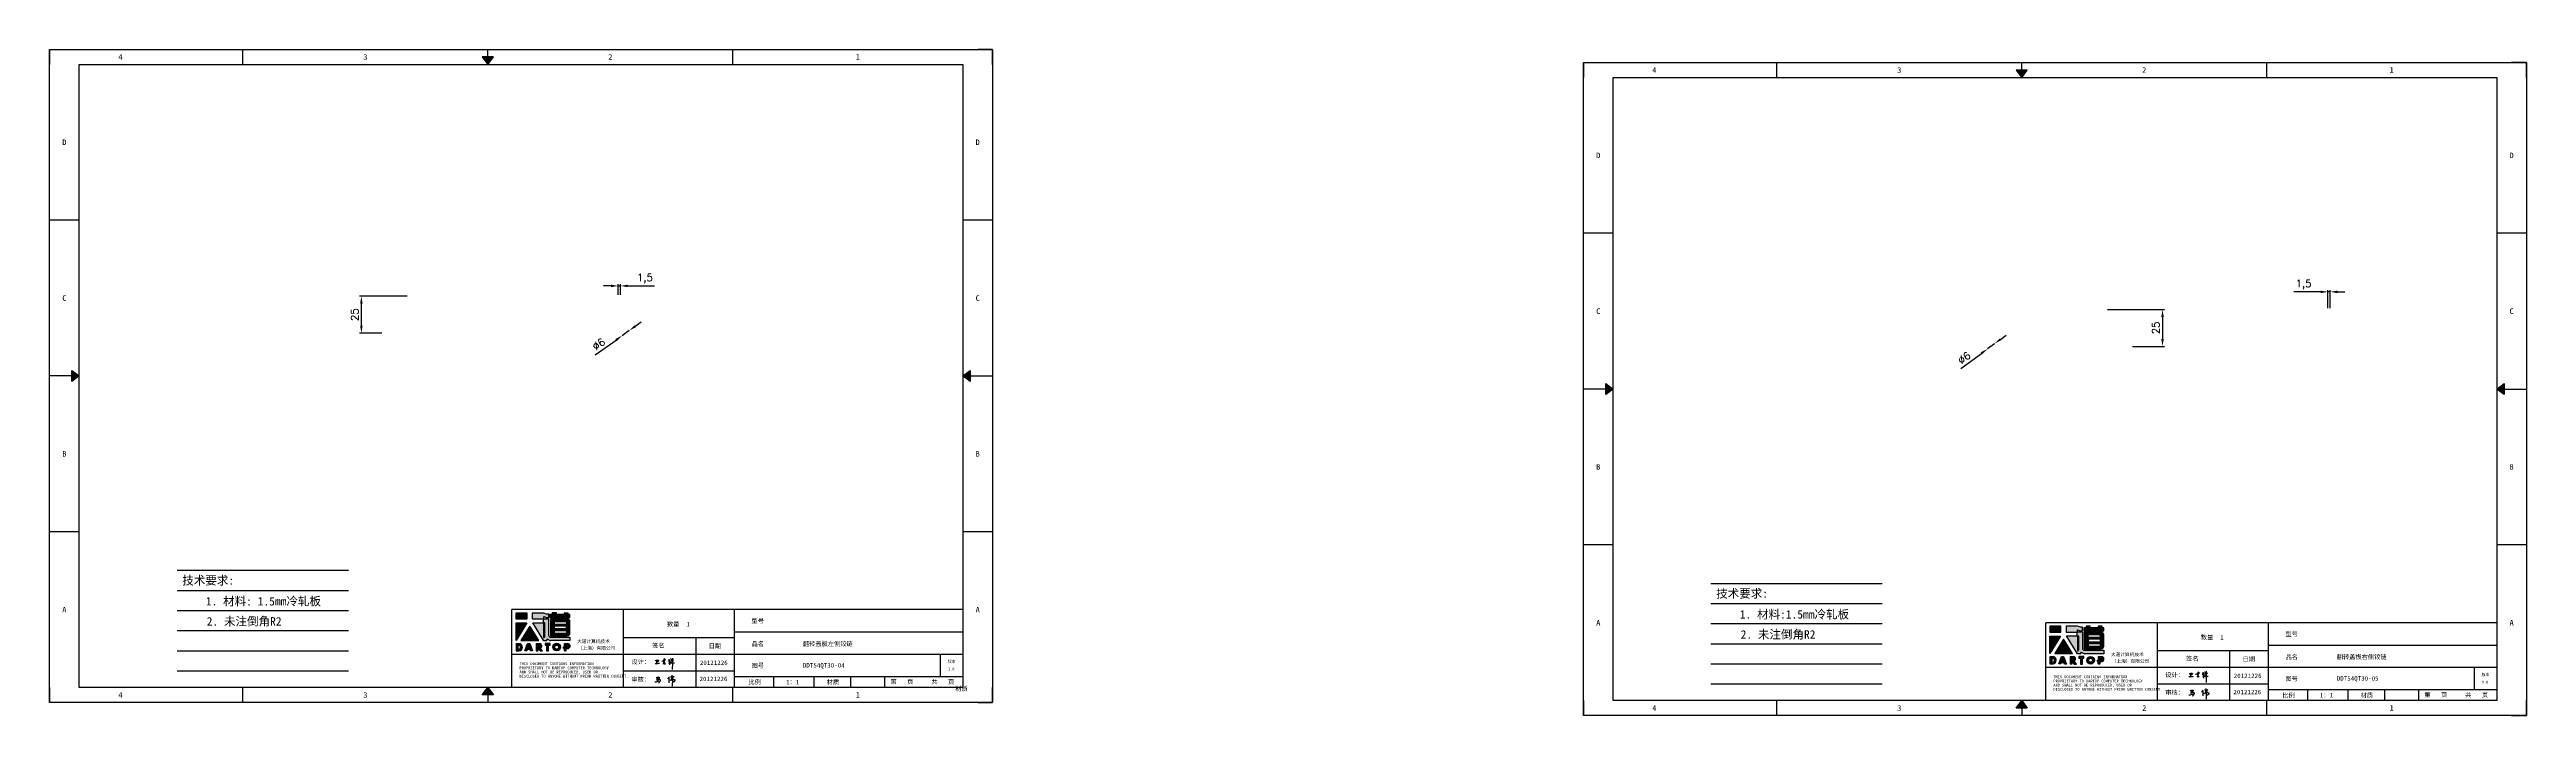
# Model space of a CAD drawing. Header units: millimetres. Extents: x 120943 to 145233, y 4425 to 40233.
# Drawn here: x 131058 to 132738, y 19337 to 19789 of the extents above; entities that cross this region are included whole.
import ezdxf
from ezdxf.enums import TextEntityAlignment as Align

# ---------------------------------------------------------------- set-up
doc = ezdxf.new("R2010")
doc.units = ezdxf.units.MM
doc.linetypes.add('DOT', pattern=[0.25, 0, -0.25])
doc.layers.add('4', color=7, linetype='Continuous')
doc.layers.add('print', color=30, linetype='Continuous')
doc.layers.add('dim', color=2, linetype='Continuous', lineweight=9)
doc.styles.add('Dartop', font='SIMFANG.TTF')
doc.styles.add('HZ', font='SimSun.ttf')
doc.styles.add('hzHT', font='SIMHEI.TTF')
doc.styles.get("Standard").update_dxf_attribs({"font": 'txt', "bigfont": 'gbcbig.shx'})
doc.dimstyles.new('small', dxfattribs={"dimtxt": 5, "dimasz": 5, "dimexe": 1.25, "dimexo": 1, "dimgap": 2, "dimtad": 1, "dimtxsty": 'Standard', "dimcen": 2.5, "dimadec": 0, "dimazin": 0, "dimtfac": 1, "dimtmove": 0, "dimatfit": 3, "dimfxl": 1, "dimarcsym": 0})

# ---------------------------------------------------------------- blocks, each defined once
blk = doc.blocks.new('*D1659')
at = {"layer": 'Defpoints', "color": 0}
for p in [(131451.1, 19598, 331.7), (131446.3, 19594.5, 331.7)]:
    blk.add_point(p, dxfattribs=at)
at = {"layer": 'dim', "color": 0, "lineweight": -2}
for p, q in [((131451.1, 19598), (131446.3, 19594.5)), ((131455.2, 19600.9), (131459.3, 19603.9)), ((131428.1, 19581.5), (131442.2, 19591.6))]:
    blk.add_line(p, q, dxfattribs=at)
at = {"layer": 'dim', "color": 0}
for points in [[(131454.7, 19601.6), (131455.7, 19600.3), (131451.1, 19598)], [(131441.7, 19592.3), (131442.7, 19590.9), (131446.3, 19594.5)]]:
    blk.add_solid(points, dxfattribs=at)
at = {"layer": 'dim', "color": 0, "insert": (131430.5, 19588.8), "char_height": 5, "attachment_point": 5, "rotation": 35.623}
blk.add_mtext('∅6', dxfattribs=at)
blk = doc.blocks.new('*D1660')
at = {"layer": 'Defpoints', "color": 0}
for p in [(131269.4, 19621.3), (131301.4, 19621.3, -10.8), (131284.4, 19596.3, -7.3)]:
    blk.add_point(p, dxfattribs=at)
at = {"layer": 'dim', "color": 0, "lineweight": -2}
for p, q in [((131300.4, 19621.3), (131268.2, 19621.3)), ((131269.4, 19601.3), (131269.4, 19616.3)), ((131283.4, 19596.3), (131268.2, 19596.3))]:
    blk.add_line(p, q, dxfattribs=at)
at = {"layer": 'dim', "color": 0}
for points in [[(131268.6, 19616.3), (131270.3, 19616.3), (131269.4, 19621.3)], [(131268.6, 19601.3), (131270.3, 19601.3), (131269.4, 19596.3)]]:
    blk.add_solid(points, dxfattribs=at)
at = {"layer": 'dim', "color": 0, "insert": (131264.9, 19608.8), "char_height": 5, "attachment_point": 5, "rotation": 90}
blk.add_mtext('25', dxfattribs=at)
blk = doc.blocks.new('*D1661')
at = {"layer": 'Defpoints', "color": 0}
for p in [(131443.7, 19621.3, 248.7), (131445.2, 19628.3), (131445.2, 19621.3, 248.7)]:
    blk.add_point(p, dxfattribs=at)
at = {"layer": 'dim', "color": 0, "lineweight": -2}
for p, q in [((131438.7, 19628.3), (131433.7, 19628.3)), ((131443.7, 19622.3), (131443.7, 19629.6)), ((131443.7, 19628.3), (131445.2, 19628.3)), ((131445.2, 19622.3), (131445.2, 19629.6)), ((131450.2, 19628.3), (131468.4, 19628.3))]:
    blk.add_line(p, q, dxfattribs=at)
at = {"layer": 'dim', "color": 0}
for points in [[(131438.7, 19629.2), (131438.7, 19627.5), (131443.7, 19628.3)], [(131450.2, 19629.2), (131450.2, 19627.5), (131445.2, 19628.3)]]:
    blk.add_solid(points, dxfattribs=at)
at = {"layer": 'dim', "color": 0, "insert": (131461.8, 19633.3), "char_height": 5, "attachment_point": 5}
blk.add_mtext('1,5', dxfattribs=at)
blk = doc.blocks.new('*D1664')
at = {"layer": 'Defpoints', "color": 0}
for p in [(132372.7, 19585.5, 10.7), (132377.5, 19589.1, 10.7)]:
    blk.add_point(p, dxfattribs=at)
at = {"layer": 'dim', "color": 0, "lineweight": -2}
for p, q in [((132354.7, 19572.2), (132368.6, 19582.5)), ((132377.5, 19589.1), (132372.7, 19585.5)), ((132381.5, 19592), (132385.5, 19595))]:
    blk.add_line(p, q, dxfattribs=at)
at = {"layer": 'dim', "color": 0}
for points in [[(132368.1, 19583.2), (132369.1, 19581.9), (132372.7, 19585.5)], [(132381, 19592.7), (132382, 19591.4), (132377.5, 19589.1)]]:
    blk.add_solid(points, dxfattribs=at)
at = {"layer": 'dim', "color": 0, "insert": (132357, 19579.5), "char_height": 5, "attachment_point": 5, "rotation": 36.4524}
blk.add_mtext('∅6', dxfattribs=at)
blk = doc.blocks.new('*D1665')
at = {"layer": 'Defpoints', "color": 0}
for p in [(132453.1, 19612.3, -10.8), (132470.1, 19587.3, -7.3), (132491.5, 19587.3)]:
    blk.add_point(p, dxfattribs=at)
at = {"layer": 'dim', "color": 0, "lineweight": -2}
for p, q in [((132454.1, 19612.3), (132492.8, 19612.3)), ((132491.5, 19607.3), (132491.5, 19592.3)), ((132471.1, 19587.3), (132492.8, 19587.3))]:
    blk.add_line(p, q, dxfattribs=at)
at = {"layer": 'dim', "color": 0}
for points in [[(132490.7, 19607.3), (132492.4, 19607.3), (132491.5, 19612.3)], [(132490.7, 19592.3), (132492.4, 19592.3), (132491.5, 19587.3)]]:
    blk.add_solid(points, dxfattribs=at)
at = {"layer": 'dim', "color": 0, "insert": (132487, 19599.8), "char_height": 5, "attachment_point": 5, "rotation": 90}
blk.add_mtext('25', dxfattribs=at)
blk = doc.blocks.new('*D1666')
at = {"layer": 'Defpoints', "color": 0}
for p in [(132603.8, 19624.3), (132603.8, 19612.3, -674.3), (132605.3, 19612.3, -674.3)]:
    blk.add_point(p, dxfattribs=at)
at = {"layer": 'dim', "color": 0, "lineweight": -2}
for p, q in [((132598.8, 19624.3), (132580.6, 19624.3)), ((132603.8, 19613.3), (132603.8, 19625.5)), ((132605.3, 19624.3), (132603.8, 19624.3)), ((132605.3, 19613.3), (132605.3, 19625.5)), ((132610.3, 19624.3), (132615.3, 19624.3))]:
    blk.add_line(p, q, dxfattribs=at)
at = {"layer": 'dim', "color": 0}
for points in [[(132598.8, 19625.1), (132598.8, 19623.4), (132603.8, 19624.3)], [(132610.3, 19625.1), (132610.3, 19623.4), (132605.3, 19624.3)]]:
    blk.add_solid(points, dxfattribs=at)
at = {"layer": 'dim', "color": 0, "insert": (132587.2, 19629.2), "char_height": 5, "attachment_point": 5}
blk.add_mtext('1,5', dxfattribs=at)
blk = doc.blocks.new('*U439')
at = {"color": 254, "linetype": 'Continuous', "extrusion": (0, 0, -1)}
for points in [[(-17, 0.333), (-16.812, 0.25), (-17, 0.5)], [(-17, 0.333), (-17.188, 0.25), (-16.812, 0.25)], [(-17, 0.333), (-17, 0.5), (-17.188, 0.25)]]:
    blk.add_solid(points, dxfattribs=at)
blk = doc.blocks.new('*U438')
at = {"color": 254, "linetype": 'Continuous', "extrusion": (0, 0, -1)}
for points in [[(-33.167, 11), (-33, 11), (-33.25, 11.188)], [(-33.167, 11), (-33.25, 10.812), (-33, 11)], [(-33.167, 11), (-33.25, 11.188), (-33.25, 10.812)]]:
    blk.add_solid(points, dxfattribs=at)
blk = doc.blocks.new('*U440')
at = {"color": 254, "linetype": 'Continuous'}
for points in [[(17, 21.667), (17.188, 21.75), (16.812, 21.75)], [(17, 21.667), (16.812, 21.75), (17, 21.5)], [(17, 21.667), (17, 21.5), (17.188, 21.75)]]:
    blk.add_solid(points, dxfattribs=at)
blk = doc.blocks.new('*U437')
at = {"color": 254, "linetype": 'Continuous', "extrusion": (0, 0, -1)}
for points in [[(-0.833, 11), (-0.75, 10.812), (-0.75, 11.188)], [(-0.833, 11), (-0.75, 11.188), (-1, 11)], [(-0.833, 11), (-1, 11), (-0.75, 10.812)]]:
    blk.add_solid(points, dxfattribs=at)
blk = doc.blocks.new('dadao')
for p, q in [((48, 19.2), (44.9, 10.4)), ((44.9, 10.4), (51.2, 10.4)), ((51.2, 10.4), (48, 19.2))]:
    blk.add_line(p, q)
for points in [[(41.8, 121.6), (41.8, 143.7), (-0.4, 143.7), (-0.4, 121.6), (41.8, 121.6)], [(104.8, 122), (104.8, 130.3), (114.1, 126.3), (124.2, 126.3), (124.2, 139.6), (115.9, 139.6), (105.1, 143.9), (61.5, 143.9)], [(61.7, 144), (61.7, 121.3), (103.9, 121.3)], [(113.4, 38.7), (105.1, 38.7), (63, 106.5), (103.9, 106.5), (103.9, 120.9), (103.9, 121.3)], [(109.7, 53.6), (109.7, 106.2), (104.3, 106.2), (104.3, 50.4), (106.6, 50.4)], [(144.6, 94.4), (144.6, 84.8), (192, 84.8), (192, 94.1), (144.9, 94.1)], [(0, 28), (0, 0), (11.8, 0)], [(0.1, 28), (14, 28)], [(7.1, 21.8), (7.1, 6.1), (12, 6.1)], [(7.1, 21.8), (11.4, 21.8)], [(76.8, 28.2), (76.8, 0), (84.1, 0), (84.1, 11.1), (91.6, -0.1), (100.3, -0.1), (91.7, 11.1)], [(76.8, 28.2), (90.6, 28.2)], [(84, 22.7), (84, 15.3), (87.2, 15.3)], [(84, 22.7), (87.3, 22.7)], [(120.2, 45), (119.5, 45), (119.5, 44.6)], [(183.7, 0), (183.7, 9.6), (180.6, 9.6), (180.6, 14.9), (183.8, 14.9), (183.8, 28.1), (196.1, 28.1), (196.5, 28.1)], [(183.7, 0), (190.9, 0), (190.9, 9.6), (198.8, 9.6)], [(194.9, 22.3), (190.8, 22.3), (190.8, 15), (194.4, 15)]]:
    blk.add_lwpolyline(points)
for points in [[(-0.3, 106.2), (40.4, 106.2), (-0.3, 39.7), (-0.3, 106.2)], [(51.7, 94.1), (18.4, 39.3), (86.2, 39.3)], [(43.8, 28.2), (51.8, 28.2), (62.6, -0.1), (55, -0.1), (53.2, 5), (42.9, 5), (41.1, 0), (33.6, 0)], [(110, 28.1), (110, 21.9), (116, 21.9), (116, -0.1), (123.2, -0.1), (123.2, 22), (129.2, 22), (129.2, 28.1), (110, 28.1)]]:
    blk.add_lwpolyline(points, close=True)
for points in [[(104.8, 122), (123.4, 122), (123.4, 60, 0.414214), (131.4, 52), (204.8, 52), (204.8, 39.1), (131.7, 39.1)], [(144.3, 110.8), (144.3, 101.8), (192.3, 101.8), (192.3, 105.5, 0.414214), (187.3, 110.5), (144.3, 110.5)], [(144.6, 77), (144.6, 67.5), (187.6, 67.5, 0.414214), (192.6, 72.5), (192.6, 76.4), (144.6, 76.4)]]:
    blk.add_lwpolyline(points, format="xyb")
blk.add_lwpolyline([(137.1, 144.2), (137.1, 137.9), (128.3, 137.9), (128.3, 126.5), (157.3, 126.5), (157.3, 121.5), (130.3, 121.5), (130.3, 57.5), (194.4, 57.5, 0.414214), (204.4, 67.5), (204.4, 111.3, 0.414214), (194.4, 121.3), (177.5, 121.3), (177.5, 126.3), (204.7, 126.3), (204.7, 137.7), (198.2, 137.7), (198.2, 143.9), (183.3, 143.9), (183.3, 138), (153, 138), (153, 144.2), (137.1, 144.2)], format="xyb", close=True)
for radius in [14.5, 7.44]:
    blk.add_circle((154.2, 14.2), radius)
for centre, radius, start, end in [((8.5, 13.9), 8.49, 294.21427, 69.71773), ((9.6, 14.2), 14.4, 278.66044, 72.32035), ((86.4, 19), 3.8, 282.52697, 76.71958), ((88.6, 19.4), 8.95, 290.60733, 77.21242), ((99.2, 60.7), 12.6, 305.63988, 325.96896), ((111.6, 46.7), 8.19, 282.98113, 347.66273), ((136, 61.7), 22.9, 226.7358, 259.32094), ((193.7, 18.7), 3.8, 280.98914, 72.55128), ((195.7, 18.6), 9.51, 288.89587, 85.24422)]:
    blk.add_arc(centre, radius, start, end)
blk = doc.blocks.new('h')
for p, q in [((20768, -2361), (20773, -2359)), ((20769, -2367), (20770, -2371)), ((20770, -2371), (20771, -2378)), ((20771, -2378), (20771, -2371)), ((20772, -2369), (20775, -2368)), ((20773, -2332), (20775, -2339)), ((20773, -2359), (20784, -2355)), ((20789, -2341), (20774, -2332)), ((20775, -2339), (20776, -2351)), ((20776, -2351), (20775, -2357)), ((20780, -2366), (20781, -2366)), ((20782, -2369), (20780, -2377)), ((20780, -2377), (20788, -2371)), ((20782, -2367), (20782, -2369)), ((20846, -2343), (20848, -2353)), ((20848, -2353), (20849, -2370)), ((20849, -2370), (20848, -2424))]:
    blk.add_line(p, q)
for points in [[(20697, -2372, 0.002073), (20711, -2372, 0.016137), (20720, -2371, 0.008314), (20737, -2369)], [(20699, -2348, -0.029745), (20705, -2345, -0.046842), (20708, -2344, -0.00919), (20714, -2343, -0.018517), (20717, -2343, -0.037841), (20720, -2342, -0.039541), (20723, -2343, -0.149785), (20726, -2344, -0.204935), (20727, -2347, -0.074872), (20727, -2348, -0.061615), (20726, -2350, -0.034204), (20724, -2353, -0.045776), (20722, -2354, -0.054985), (20720, -2355, -0.036348), (20717, -2357, -0.067752), (20716, -2357, -0.043553), (20713, -2357)], [(20755, -2352, -0.024077), (20760, -2350, -0.013147), (20769, -2347, -0.00522), (20775, -2344, -0.018517), (20777, -2343, -0.008274), (20786, -2341, -0.039541), (20788, -2341, -0.079216), (20789, -2341, -0.204935)], [(20813, -2350, 0.007348), (20816, -2349, 0.008421), (20818, -2347, 0.009459), (20820, -2346, -0.016325), (20821, -2346, -0.173771), (20822, -2345, -0.085159), (20824, -2346, -0.125883), (20826, -2348, -0.160659), (20827, -2350, -0.010447), (20826, -2352, -0.008247), (20826, -2355, -0.002698), (20825, -2374, 0.001562), (20824, -2384, 0.016137)], [(20817, -2335, -0.053561), (20820, -2336, -0.075272), (20821, -2337, -0.005295), (20822, -2338, -0.009337), (20823, -2339, -0.026146), (20824, -2340, -0.016644), (20824, -2341)], [(20832, -2329, -0.053561), (20835, -2330, -0.075272), (20837, -2331, -0.005295), (20838, -2333, -0.009337), (20838, -2333, -0.026146), (20839, -2334, -0.016644), (20840, -2335)], [(20836, -2344, -0.02797), (20842, -2343, -0.048868), (20846, -2342, -0.00919), (20851, -2341, -0.018517), (20854, -2341, -0.037841), (20857, -2341, -0.039541), (20859, -2342, -0.018282), (20841, -2355, -0.000937)], [(20848, -2340, 0.021784), (20850, -2336, 0.028296), (20851, -2332, 0.008136), (20852, -2328, 0.028913), (20852, -2327, 0.08193), (20852, -2326, 0.075058), (20852, -2325, 0.275043)]]:
    blk.add_lwpolyline(points, format="xyb")
for points in [[(20711, -2344), (20711, -2344), (20711, -2356), (20711, -2368), (20711, -2372)], [(20822, -2351), (20822, -2359), (20822, -2365), (20822, -2369), (20821, -2376), (20824, -2369), (20827, -2366), (20829, -2366)], [(20841, -2355), (20850, -2355), (20855, -2354), (20846, -2361), (20841, -2364), (20833, -2368), (20863, -2367), (20866, -2367)]]:
    blk.add_lwpolyline(points)
for centre, radius, start, end in [((20774, -2371), 2.3, 121.9907, 163.6016), ((20788, -2406), 40.3, 100.6183, 108.2482), ((20781, -2368), 1.15, 9.4675, 90)]:
    blk.add_arc(centre, radius, start, end)

msp = doc.modelspace()

# ---------------------------------------------------------------- hatches: boundary and pattern name
for points in [[(131381.864, 19406.234), (131374.33, 19406.234), (131374.33, 19402.298), (131381.864, 19402.298)], [(131381.621, 19399.544), (131374.351, 19399.544), (131374.351, 19387.673)], [(131383.637, 19397.39), (131377.693, 19387.594), (131389.796, 19387.594)], [(132422.631, 19397.338), (132415.097, 19397.338), (132415.097, 19393.402), (132422.631, 19393.402)], [(131397.481, 19385.589), (131394.042, 19385.589), (131394.042, 19384.498), (131395.115, 19384.498), (131395.115, 19380.566), (131396.4, 19380.566), (131396.4, 19384.501), (131397.481, 19384.501)], [(132422.388, 19390.648), (132415.117, 19390.648), (132415.117, 19378.776)], [(132424.404, 19388.493), (132418.46, 19378.697), (132430.563, 19378.697)], [(132438.248, 19376.693), (132434.808, 19376.693), (132434.808, 19375.601), (132435.881, 19375.601), (132435.881, 19371.669), (132437.166, 19371.669), (132437.166, 19375.604), (132438.248, 19375.604)]]:
    msp.add_hatch(color=0).paths.add_polyline_path(points)
h = msp.add_hatch(color=0)
h.paths.add_polyline_path([(131393.123, 19403.842), (131394.785, 19403.124), (131396.583, 19403.124), (131396.583, 19405.503), (131395.1, 19405.503), (131393.167, 19406.266), (131385.424, 19406.266), (131385.424, 19402.243), (131392.958, 19402.243), (131392.958, 19402.161), (131392.958, 19399.589), (131385.652, 19399.589), (131393.167, 19387.495), (131394.655, 19387.495, 0.27937482), (131395.741, 19388.552), (131395.741, 19388.608), (131395.873, 19388.608, 0.14314537), (131397.921, 19387.565), (131410.98, 19387.565), (131410.98, 19389.859), (131397.866, 19389.859, -0.41421356), (131396.437, 19391.287), (131396.437, 19402.37), (131393.123, 19402.37)])
h.paths.add_polyline_path([(131393.034, 19399.538), (131393.992, 19399.538), (131393.992, 19390.151, -0.08893574), (131393.437, 19389.581), (131393.031, 19389.581)], flags=16)
h = msp.add_hatch(color=0)
h.paths.add_polyline_path([(131410.957, 19405.17), (131409.795, 19405.17), (131409.795, 19406.275), (131407.14, 19406.275), (131407.14, 19405.225), (131401.718, 19405.225), (131401.718, 19406.331), (131398.878, 19406.331), (131398.878, 19405.205), (131397.309, 19405.205), (131397.309, 19403.167), (131402.487, 19403.167), (131402.487, 19402.266), (131397.662, 19402.266), (131397.662, 19390.856), (131409.116, 19390.856, 0.41421356), (131410.902, 19392.642), (131410.902, 19400.455, 0.41421356), (131409.116, 19402.241), (131406.089, 19402.241), (131406.089, 19403.125), (131410.957, 19403.125)])
h.paths.add_polyline_path([(131407.851, 19400.307, -0.41421356), (131408.744, 19399.414), (131408.744, 19398.759), (131400.169, 19398.759), (131400.169, 19400.307)], flags=16)
h.paths.add_polyline_path([(131408.689, 19397.378), (131408.689, 19395.72), (131400.224, 19395.72), (131400.224, 19397.378)], flags=16)
h.paths.add_polyline_path([(131408.799, 19394.227), (131408.799, 19393.517, -0.41421356), (131407.907, 19392.625), (131400.224, 19392.625), (131400.224, 19394.227)], flags=16)
h = msp.add_hatch(color=0)
h.paths.add_polyline_path([(132433.889, 19394.946), (132435.552, 19394.227), (132437.35, 19394.227), (132437.35, 19396.607), (132435.867, 19396.607), (132433.934, 19397.37), (132426.191, 19397.37), (132426.191, 19393.346), (132433.725, 19393.346), (132433.725, 19393.265), (132433.725, 19390.693), (132426.419, 19390.693), (132433.934, 19378.599), (132435.422, 19378.599, 0.27937482), (132436.508, 19379.655), (132436.508, 19379.711), (132436.639, 19379.711, 0.14314537), (132438.688, 19378.668), (132451.747, 19378.668), (132451.747, 19380.962), (132438.632, 19380.962, -0.41421356), (132437.204, 19382.39), (132437.204, 19393.473), (132433.889, 19393.473)])
h.paths.add_polyline_path([(132433.801, 19390.641), (132434.758, 19390.641), (132434.758, 19381.255, -0.08893574), (132434.203, 19380.684), (132433.798, 19380.684)], flags=16)
h = msp.add_hatch(color=0)
h.paths.add_polyline_path([(132451.724, 19396.273), (132450.562, 19396.273), (132450.562, 19397.379), (132447.906, 19397.379), (132447.906, 19396.329), (132442.485, 19396.329), (132442.485, 19397.434), (132439.645, 19397.434), (132439.645, 19396.308), (132438.076, 19396.308), (132438.076, 19394.271), (132443.254, 19394.271), (132443.254, 19393.369), (132438.429, 19393.369), (132438.429, 19381.96), (132449.883, 19381.96, 0.41421356), (132451.669, 19383.745), (132451.669, 19391.559, 0.41421356), (132449.883, 19393.344), (132446.855, 19393.344), (132446.855, 19394.229), (132451.724, 19394.229)])
h.paths.add_polyline_path([(132448.618, 19391.41, -0.41421356), (132449.511, 19390.517), (132449.511, 19389.863), (132440.935, 19389.863), (132440.935, 19391.41)], flags=16)
h.paths.add_polyline_path([(132449.456, 19388.481), (132449.456, 19386.823), (132440.991, 19386.823), (132440.991, 19388.481)], flags=16)
h.paths.add_polyline_path([(132449.566, 19385.331), (132449.566, 19384.621, -0.41421356), (132448.673, 19383.728), (132440.991, 19383.728), (132440.991, 19385.331)], flags=16)
h = msp.add_hatch(color=0)
h.paths.add_polyline_path([(131376.898, 19385.571), (131374.404, 19385.571), (131374.404, 19380.581), (131376.505, 19380.581, 0.79301591)])
h.paths.add_polyline_path([(131376.542, 19381.674), (131375.67, 19381.674), (131375.67, 19384.479), (131376.445, 19384.479, -0.67136089)], flags=16)
h = msp.add_hatch(color=0)
h.paths.add_polyline_path([(131383.656, 19385.613), (131382.232, 19385.613), (131380.402, 19380.575), (131381.75, 19380.575), (131382.067, 19381.468), (131383.894, 19381.468), (131384.218, 19380.565), (131385.577, 19380.565)])
h.paths.add_polyline_path([(131383.545, 19382.43), (131382.413, 19382.43), (131382.969, 19384.013)], flags=16)
h = msp.add_hatch(color=0)
h.paths.add_polyline_path([(131390.575, 19385.609), (131388.122, 19385.609), (131388.122, 19380.573), (131389.418, 19380.573), (131389.418, 19382.569), (131390.751, 19380.555), (131392.318, 19380.555), (131390.784, 19382.557, 0.74405494)])
h.paths.add_polyline_path([(131389.407, 19383.315), (131389.407, 19384.637), (131389.986, 19384.637, -0.79680897), (131389.977, 19383.315)], flags=16)
h = msp.add_hatch(color=0)
h.paths.add_polyline_path([(131399.351, 19383.109, 1), (131404.522, 19383.109, 1)])
h.paths.add_polyline_path([(131403.265, 19383.109, -1), (131400.608, 19383.109, -1)], flags=16)
h = msp.add_hatch(color=0)
h.paths.add_polyline_path([(131409.483, 19385.597), (131409.409, 19385.597), (131407.222, 19385.597), (131407.222, 19383.247), (131406.641, 19383.247), (131406.641, 19382.292), (131407.212, 19382.292), (131407.212, 19380.581), (131408.489, 19380.581), (131408.489, 19382.299), (131409.892, 19382.299, 0.81230381)])
h.paths.add_polyline_path([(131408.47, 19383.253), (131408.47, 19384.568), (131409.197, 19384.568, -0.77821343), (131409.122, 19383.253)], flags=16)
h = msp.add_hatch(color=0)
h.paths.add_polyline_path([(132417.665, 19376.675), (132415.171, 19376.675), (132415.171, 19371.684), (132417.271, 19371.684, 0.79301591)])
h.paths.add_polyline_path([(132417.308, 19372.777), (132416.436, 19372.777), (132416.436, 19375.582), (132417.212, 19375.582, -0.67136089)], flags=16)
h = msp.add_hatch(color=0)
h.paths.add_polyline_path([(132424.423, 19376.716), (132422.999, 19376.716), (132421.168, 19371.679), (132422.517, 19371.679), (132422.834, 19372.571), (132424.661, 19372.571), (132424.985, 19371.668), (132426.344, 19371.668)])
h.paths.add_polyline_path([(132424.312, 19373.534), (132423.18, 19373.534), (132423.735, 19375.116)], flags=16)
h = msp.add_hatch(color=0)
h.paths.add_polyline_path([(132431.342, 19376.712), (132428.889, 19376.712), (132428.889, 19371.676), (132430.185, 19371.676), (132430.185, 19373.673), (132431.518, 19371.658), (132433.084, 19371.658), (132431.551, 19373.66, 0.74405494)])
h.paths.add_polyline_path([(132430.173, 19374.418), (132430.173, 19375.741), (132430.753, 19375.741, -0.79680897), (132430.744, 19374.418)], flags=16)
h = msp.add_hatch(color=0)
h.paths.add_polyline_path([(132440.118, 19374.212, 1), (132445.289, 19374.212, 1)])
h.paths.add_polyline_path([(132444.032, 19374.212, -1), (132441.375, 19374.212, -1)], flags=16)
h = msp.add_hatch(color=0)
h.paths.add_polyline_path([(132450.25, 19376.7), (132450.175, 19376.7), (132447.988, 19376.7), (132447.988, 19374.35), (132447.408, 19374.35), (132447.408, 19373.396), (132447.979, 19373.396), (132447.979, 19371.685), (132449.256, 19371.685), (132449.256, 19373.403), (132450.659, 19373.403, 0.81230381)])
h.paths.add_polyline_path([(132449.237, 19374.356), (132449.237, 19375.671), (132449.963, 19375.671, -0.77821343), (132449.889, 19374.356)], flags=16)

# ---------------------------------------------------------------- linework, layer by layer
at = {"color": 0, "linetype": 'DOT'}
for p, q in [((131057.84, 19788.792), (131687.633, 19788.792)), ((131057.84, 19355.695), (131057.84, 19778.72)), ((131697.705, 19778.72), (131697.705, 19355.695)), ((132098.607, 19779.895), (132728.4, 19779.895)), ((132098.607, 19346.799), (132098.607, 19769.823)), ((132738.472, 19769.823), (132738.472, 19346.799)), ((131687.633, 19345.623), (131057.84, 19345.623)), ((132728.4, 19336.727), (132098.607, 19336.727))]:
    msp.add_line(p, q, dxfattribs=at)
at = {"color": 0}
for p, q in [((131057.84, 19788.792), (131057.84, 19778.72)), ((131189.068, 19778.72), (131189.068, 19788.792)), ((131355.257, 19783.756), (131355.257, 19788.792)), ((131521.445, 19778.72), (131521.445, 19788.792)), ((131697.705, 19788.792), (131687.633, 19788.792)), ((131697.705, 19778.72), (131697.705, 19788.792)), ((131077.984, 19355.695), (131077.984, 19778.72)), ((131077.984, 19778.72), (131677.561, 19778.72)), ((131677.561, 19778.72), (131677.561, 19355.695)), ((132098.607, 19779.895), (132098.607, 19769.823)), ((132118.751, 19346.799), (132118.751, 19769.823)), ((132118.751, 19769.823), (132718.328, 19769.823)), ((132229.835, 19769.823), (132229.835, 19779.895)), ((132396.023, 19774.859), (132396.023, 19779.895)), ((132562.211, 19769.823), (132562.211, 19779.895)), ((132718.328, 19769.823), (132718.328, 19346.799)), ((132738.472, 19779.895), (132728.4, 19779.895)), ((132738.472, 19769.823), (132738.472, 19779.895)), ((131077.984, 19672.964), (131057.84, 19672.964)), ((131697.705, 19672.964), (131677.561, 19672.964)), ((132118.751, 19664.067), (132098.607, 19664.067)), ((132738.472, 19664.067), (132718.328, 19664.067)), ((131072.948, 19567.208), (131057.84, 19567.208)), ((131682.597, 19567.208), (131697.705, 19567.208)), ((132113.715, 19558.311), (132098.607, 19558.311)), ((132723.364, 19558.311), (132738.472, 19558.311)), ((131077.984, 19461.452), (131057.84, 19461.452)), ((131697.705, 19461.452), (131677.561, 19461.452)), ((132118.751, 19452.555), (132098.607, 19452.555)), ((132738.472, 19452.555), (132718.328, 19452.555)), ((131677.561, 19408.573), (131371.624, 19408.573)), ((131371.624, 19355.695), (131371.624, 19408.573)), ((131447.164, 19408.573), (131447.164, 19355.695)), ((131522.704, 19355.695), (131522.704, 19408.573)), ((132718.328, 19399.677), (132412.39, 19399.677)), ((132412.39, 19346.799), (132412.39, 19399.677)), ((132487.93, 19399.677), (132487.93, 19346.799)), ((132563.47, 19346.799), (132563.47, 19399.677)), ((131371.624, 19378.357), (131447.164, 19378.357)), ((131447.164, 19389.688), (131522.704, 19389.688)), ((131447.164, 19378.357), (131677.561, 19378.357)), ((131496.265, 19389.688), (131496.265, 19355.695)), ((131522.704, 19393.465), (131677.561, 19393.465)), ((131662.453, 19363.249), (131662.453, 19378.357)), ((132487.93, 19380.792), (132563.47, 19380.792)), ((132537.031, 19380.792), (132537.031, 19346.799)), ((132563.47, 19384.569), (132718.328, 19384.569)), ((131447.164, 19367.026), (131522.704, 19367.026)), ((131522.704, 19363.249), (131677.561, 19363.249)), ((131549.281, 19355.695), (131549.281, 19363.249)), ((131576.67, 19355.695), (131576.67, 19363.249)), ((131601.569, 19355.695), (131601.569, 19363.249)), ((131624.683, 19355.695), (131624.683, 19363.249)), ((132412.39, 19369.461), (132487.93, 19369.461)), ((132487.93, 19369.461), (132718.328, 19369.461)), ((132703.22, 19354.353), (132703.22, 19369.461)), ((131057.84, 19355.695), (131057.84, 19345.623)), ((131677.561, 19355.695), (131077.984, 19355.695)), ((131189.068, 19345.623), (131189.068, 19355.695)), ((131355.257, 19350.659), (131355.257, 19345.623)), ((131521.445, 19345.623), (131521.445, 19355.695)), ((131687.633, 19345.623), (131697.705, 19345.623)), ((131697.705, 19345.623), (131697.705, 19355.695)), ((132098.607, 19346.799), (132098.607, 19336.727)), ((132718.328, 19346.799), (132118.751, 19346.799)), ((132229.835, 19336.727), (132229.835, 19346.799)), ((132487.93, 19358.13), (132563.47, 19358.13)), ((132562.211, 19336.727), (132562.211, 19346.799)), ((132563.47, 19354.353), (132718.328, 19354.353)), ((132590.047, 19346.799), (132590.047, 19354.353)), ((132617.437, 19346.799), (132617.437, 19354.353)), ((132642.336, 19346.799), (132642.336, 19354.353)), ((132665.45, 19346.799), (132665.45, 19354.353)), ((132738.472, 19336.727), (132738.472, 19346.799)), ((132396.023, 19341.763), (132396.023, 19336.727)), ((132728.4, 19336.727), (132738.472, 19336.727))]:
    msp.add_line(p, q, dxfattribs=at)
for p, q in [((131480.139, 19361.147), (131479.605, 19360.862)), ((131479.635, 19361.748), (131480.579, 19361.748)), ((131481.083, 19361.794), (131480.139, 19361.147)), ((131480.173, 19363.988), (131480.39, 19362.178)), ((131480.39, 19362.178), (131480.425, 19360.841)), ((131480.579, 19361.748), (131481.083, 19361.794)), ((131479.605, 19360.862), (131478.863, 19360.46)), ((131480.425, 19360.841), (131480.345, 19356.681)), ((132520.372, 19351.965), (132519.629, 19351.564)), ((132520.906, 19352.251), (132520.372, 19351.965)), ((132520.402, 19352.851), (132521.346, 19352.851)), ((132521.849, 19352.897), (132520.906, 19352.251)), ((132520.94, 19355.091), (132521.157, 19353.281)), ((132521.192, 19351.944), (132521.112, 19347.784)), ((132521.157, 19353.281), (132521.192, 19351.944)), ((132521.346, 19352.851), (132521.849, 19352.897))]:
    msp.add_line(p, q)
for points in [[(131355.257, 19778.72), (131359.034, 19783.756), (131351.48, 19783.756), (131355.257, 19778.72)], [(132396.023, 19769.823), (132399.8, 19774.859), (132392.246, 19774.859), (132396.023, 19769.823)], [(131077.984, 19567.208), (131072.948, 19563.431), (131072.948, 19570.985), (131077.984, 19567.208)], [(131677.561, 19567.208), (131682.597, 19570.985), (131682.597, 19563.431), (131677.561, 19567.208)], [(132118.751, 19558.311), (132113.715, 19554.534), (132113.715, 19562.088), (132118.751, 19558.311)], [(132718.328, 19558.311), (132723.364, 19562.088), (132723.364, 19554.534), (132718.328, 19558.311)], [(131355.257, 19355.695), (131359.034, 19350.659), (131351.48, 19350.659), (131355.257, 19355.695)], [(132396.023, 19346.799), (132399.8, 19341.763), (132392.246, 19341.763), (132396.023, 19346.799)]]:
    msp.add_lwpolyline(points, close=True, dxfattribs=at)
for points in [[(131469.429, 19362.401, -0.02974503), (131469.861, 19362.617, -0.04684215), (131470.154, 19362.712, -0.00919025), (131470.61, 19362.804, -0.01851715), (131470.838, 19362.837, -0.03784064), (131471.074, 19362.844, -0.03954126), (131471.299, 19362.816, -0.14978519), (131471.518, 19362.697, -0.20493524), (131471.585, 19362.523, -0.07487171), (131471.559, 19362.387, -0.06161465), (131471.485, 19362.235, -0.0342039), (131471.35, 19362.057, -0.04577587), (131471.229, 19361.941, -0.05498501), (131471.083, 19361.849, -0.03634791), (131470.84, 19361.753, -0.06775206), (131470.719, 19361.732, -0.04355337), (131470.528, 19361.742)], [(131478.863, 19360.46, -0.02974503), (131479.536, 19360.798, -0.04684215), (131479.992, 19360.945, -0.00919025), (131480.704, 19361.088, -0.01851715), (131481.061, 19361.14, -0.03784064), (131481.429, 19361.152, -0.03954126), (131481.779, 19361.108, -0.14978519), (131482.121, 19360.922, -0.20493524), (131482.225, 19360.651, -0.07487171), (131482.186, 19360.438, -0.06161465), (131482.069, 19360.201, -0.0342039), (131481.859, 19359.923, -0.04577587), (131481.67, 19359.743, -0.05498501), (131481.442, 19359.599, -0.03634791), (131481.064, 19359.449, -0.06775206), (131480.875, 19359.416, -0.04355337), (131480.577, 19359.432)], [(131479.172, 19362.862, -0.02797026), (131479.782, 19362.974, -0.04886788), (131480.136, 19363.012, -0.00919025), (131480.692, 19363.094, -0.01851715), (131480.97, 19363.12, -0.03784064), (131481.255, 19363.114, -0.03954126), (131481.524, 19363.066, -0.01828189), (131479.635, 19361.748, -0.0009369)], [(132510.196, 19353.504, -0.02974503), (132510.628, 19353.721, -0.04684215), (132510.92, 19353.815, -0.00919025), (132511.377, 19353.907, -0.01851715), (132511.605, 19353.94, -0.03784064), (132511.841, 19353.948, -0.03954126), (132512.066, 19353.92, -0.14978519), (132512.285, 19353.8, -0.20493524), (132512.352, 19353.627, -0.07487171), (132512.326, 19353.49, -0.06161465), (132512.252, 19353.338, -0.0342039), (132512.117, 19353.16, -0.04577587), (132511.996, 19353.045, -0.05498501), (132511.849, 19352.953, -0.03634791), (132511.607, 19352.856, -0.06775206), (132511.486, 19352.835, -0.04355337), (132511.295, 19352.845)], [(132519.629, 19351.564, -0.02974503), (132520.303, 19351.901, -0.04684215), (132520.759, 19352.048, -0.00919025), (132521.471, 19352.192, -0.01851715), (132521.828, 19352.243, -0.03784064), (132522.196, 19352.255, -0.03954126), (132522.546, 19352.212, -0.14978519), (132522.887, 19352.025, -0.20493524), (132522.992, 19351.754, -0.07487171), (132522.952, 19351.541, -0.06161465), (132522.836, 19351.305, -0.0342039), (132522.625, 19351.026, -0.04577587), (132522.437, 19350.846, -0.05498501), (132522.209, 19350.703, -0.03634791), (132521.831, 19350.552, -0.06775206), (132521.641, 19350.52, -0.04355337), (132521.344, 19350.535)], [(132519.939, 19353.965, -0.02797026), (132520.549, 19354.078, -0.04886788), (132520.903, 19354.115, -0.00919025), (132521.459, 19354.198, -0.01851715), (132521.737, 19354.223, -0.03784064), (132522.022, 19354.217, -0.03954126), (132522.291, 19354.169, -0.01828189), (132520.402, 19352.851, -0.0009369)]]:
    msp.add_lwpolyline(points, format="xyb")
for points in [[(131470.381, 19362.76), (131470.381, 19362.76), (131470.237, 19361.875), (131469.999, 19361.043), (131469.844, 19360.532)], [(132511.148, 19353.863), (132511.148, 19353.863), (132511.004, 19352.978), (132510.766, 19352.146), (132510.611, 19351.635)]]:
    msp.add_lwpolyline(points)
for centre, radius, start, end in [((131471.139, 19358.98), 1.971, 102.47486, 113.202449), ((131473.995, 19346.068), 15.195, 100.36867, 102.47486), ((131471.934, 19357.331), 3.745, 96.125337, 100.36867), ((131471.735, 19359.191), 1.875, 87.457037, 96.125337), ((131471.742, 19359.348), 1.717, 78.399567, 87.457037), ((131471.984, 19360.53), 0.511, 44.324655, 78.399567), ((131472.147, 19360.689), 0.284, 357.998393, 44.324655), ((131473.64, 19368.393), 7.458, 299.265464, 300.9495), ((131490.536, 19305.88), 57.583, 102.46592, 103.2053), ((131451.295, 19389.715), 38.128, 313.366132, 315.296084), ((131478.111, 19361.862), 0.244, 52.375745, 91.291159), ((131263.663, 19368.779), 214.732, 357.565664, 358.057278), ((131478.028, 19361.9), 0.279, 357.196828, 33.705179), ((131471.739, 19362.312), 6.583, 352.912546, 354.802684), ((131474.208, 19362.087), 4.103, 354.802684, 357.196828), ((131468.325, 19360.996), 1.596, 281.076982, 291.212632), ((131433.224, 19503.472), 148.319, 283.91895, 284.971512), ((131472.283, 19356.31), 4.876, 113.202449, 120.017497), ((131470.821, 19360.248), 1.257, 283.816254, 294.030509), ((131471.09, 19359.626), 0.58, 294.836428, 309.901134), ((131463.357, 19366.76), 11.096, 316.919563, 320.58866), ((131469.645, 19361.37), 2.821, 324.094808, 331.378357), ((131471.835, 19360.263), 0.377, 319.573073, 337.48549), ((131470.796, 19361.093), 1.694, 324.910666, 333.348429), ((131471.62, 19360.785), 0.825, 326.76781, 340.871018), ((131471.87, 19360.698), 0.561, 340.871018, 357.998393), ((131598.536, 19341.482), 121.7, 171.410173, 171.768083), ((132509.091, 19352.099), 1.596, 281.076982, 291.212632), ((132473.991, 19494.575), 148.319, 283.91895, 284.971512), ((132513.05, 19347.413), 4.876, 113.202449, 120.017497), ((132511.905, 19350.083), 1.971, 102.47486, 113.202449), ((132514.762, 19337.172), 15.195, 100.36867, 102.47486), ((132511.588, 19351.352), 1.257, 283.816254, 294.030509), ((132512.701, 19348.435), 3.745, 96.125337, 100.36867), ((132511.856, 19350.73), 0.58, 294.836428, 309.901134), ((132504.124, 19357.864), 11.096, 316.919563, 320.58866), ((132512.502, 19350.294), 1.875, 87.457037, 96.125337), ((132512.509, 19350.451), 1.717, 78.399567, 87.457037), ((132510.412, 19352.473), 2.821, 324.094808, 331.378357), ((132512.751, 19351.633), 0.511, 44.324655, 78.399567), ((132512.601, 19351.366), 0.377, 319.573073, 337.48549), ((132511.563, 19352.196), 1.694, 324.910666, 333.348429), ((132512.387, 19351.888), 0.825, 326.76781, 340.871018), ((132512.914, 19351.792), 0.284, 357.998393, 44.324655), ((132512.637, 19351.802), 0.561, 340.871018, 357.998393), ((132514.407, 19359.496), 7.458, 299.265464, 300.9495), ((132531.303, 19296.984), 57.583, 102.46592, 103.2053), ((132492.061, 19380.819), 38.128, 313.366132, 315.296084), ((132639.303, 19332.585), 121.7, 171.410173, 171.768083), ((132518.878, 19352.966), 0.244, 52.375745, 91.291159), ((132304.43, 19359.883), 214.732, 357.565664, 358.057278), ((132518.795, 19353.004), 0.279, 357.196828, 33.705179), ((132512.506, 19353.415), 6.583, 352.912546, 354.802684), ((132514.975, 19353.191), 4.103, 354.802684, 357.196828)]:
    msp.add_arc(centre, radius, start, end)
at = {"layer": 'Defpoints'}
for p, q in [((131144.383, 19435.282), (131260.643, 19435.282)), ((131144.383, 19421.632), (131260.643, 19421.632)), ((131144.383, 19421.632), (131260.643, 19421.632)), ((132185.15, 19426.385), (132301.409, 19426.385)), ((132185.15, 19412.735), (132301.409, 19412.735)), ((132185.15, 19412.735), (132301.409, 19412.735)), ((131144.383, 19407.982), (131260.643, 19407.982)), ((132185.15, 19399.085), (132301.409, 19399.085)), ((131144.383, 19394.332), (131260.643, 19394.332)), ((131144.383, 19380.682), (131260.643, 19380.682)), ((132185.15, 19385.435), (132301.409, 19385.435)), ((131144.383, 19367.032), (131260.643, 19367.032)), ((132185.15, 19371.785), (132301.409, 19371.785)), ((132185.15, 19358.135), (132301.409, 19358.135))]:
    msp.add_line(p, q, dxfattribs=at)
at = {"layer": 'print'}
for points in [[(131057.84, 19788.792), (131697.705, 19788.792), (131697.705, 19345.623), (131057.84, 19345.623)], [(132098.607, 19779.895), (132738.472, 19779.895), (132738.472, 19336.727), (132098.607, 19336.727)]]:
    msp.add_lwpolyline(points, close=True, dxfattribs=at)

# ---------------------------------------------------------------- block references
at = {"color": 0, "linetype": 'Continuous', "xscale": 20.14402654906928, "yscale": 20.14402654906928, "zscale": 20.14402654906928}
for name, p in [('*U440', (131012.808, 19345.623)), ('*U440', (132053.575, 19336.727)), ('*U437', (131057.84, 19345.623)), ('*U438', (131012.808, 19345.623)), ('*U437', (132098.607, 19336.727)), ('*U438', (132053.575, 19336.727)), ('*U439', (131012.808, 19345.623)), ('*U439', (132053.575, 19336.727))]:
    msp.add_blockref(name, p, dxfattribs=at)
at = {"color": 0}
for name, p, xscale, yscale, zscale in [('dadao', (131374.404, 19380.581), 0.1785493262164481, 0.1785493262164481, 0.1785493262164481), ('dadao', (132415.171, 19371.684), 0.1785493262164481, 0.1785493262164481, 0.1785493262164481), ('h', (129865.209, 19555.757), 0.07747410198493163, 0.07747410198493163, 0.07747410198493163), ('h', (130905.975, 19546.861), 0.07747410198493163, 0.07747410198493163, 0.07747410198493163)]:
    msp.add_blockref(name, p, dxfattribs=dict(at, xscale=xscale, yscale=yscale, zscale=zscale))

# ---------------------------------------------------------------- texts
for s, height, style, p in [('4', 3.777, 'Dartop', (131105.974, 19783.756)), ('3', 3.777, 'Dartop', (131272.162, 19783.756)), ('2', 3.777, 'Dartop', (131438.351, 19783.756)), ('1', 3.777, 'Dartop', (131606.26, 19783.876)), ('4', 3.777, 'Dartop', (132146.741, 19774.859)), ('3', 3.777, 'Dartop', (132312.929, 19774.859)), ('2', 3.777, 'Dartop', (132479.117, 19774.859)), ('1', 3.777, 'Dartop', (132647.027, 19774.979)), ('D', 3.777, 'Dartop', (131067.912, 19725.842)), ('D', 3.777, 'Dartop', (131687.633, 19725.842)), ('D', 3.777, 'Dartop', (132108.679, 19716.945)), ('D', 3.777, 'Dartop', (132728.4, 19716.945)), ('C', 3.777, 'Dartop', (131067.912, 19620.086)), ('C', 3.777, 'Dartop', (131687.633, 19620.086)), ('C', 3.777, 'Dartop', (132108.679, 19611.189)), ('C', 3.777, 'Dartop', (132728.4, 19611.189)), ('B', 3.777, 'Dartop', (131067.912, 19514.33)), ('B', 3.777, 'Dartop', (131687.633, 19514.33)), ('B', 3.777, 'Dartop', (132108.679, 19505.433)), ('B', 3.777, 'Dartop', (132728.4, 19505.433)), ('A', 3.777, 'Dartop', (131067.912, 19408.573)), ('数量  1', 3.0216, 'hzHT', (131484.527, 19398.669)), ('型号', 3.0216, 'hzHT', (131538.38, 19400.888)), ('A', 3.777, 'Dartop', (131687.633, 19408.573)), ('A', 3.777, 'Dartop', (132108.679, 19399.677)), ('A', 3.777, 'Dartop', (132728.4, 19399.677)), ('签名', 3.0216, 'hzHT', (131470.954, 19384.269)), ('日期', 3.0216, 'hzHT', (131509.295, 19383.897)), ('品名', 3.0216, 'hzHT', (131538.38, 19385.376)), ('翻转盖板左侧铰链', 3.0216, 'hzHT', (131585.888, 19385.376)), ('数量  1', 3.0216, 'hzHT', (132525.294, 19389.772)), ('型号', 3.0216, 'hzHT', (132579.147, 19391.991)), ('品名', 3.0216, 'hzHT', (132579.147, 19376.479)), ('翻转盖板右侧铰链', 3.0216, 'hzHT', (132626.655, 19376.479)), ('20121226', 3.0216, 'hzHT', (131508.339, 19361.573)), ('20121226', 3.0216, 'hzHT', (131508.519, 19372.537)), ('比例', 3.0216, 'hzHT', (131536.274, 19359.394)), ('图号', 3.0216, 'hzHT', (131538.38, 19370.607)), ('DDT54QT30-04', 3.0216, 'hzHT', (131583.189, 19370.804)), ('材质', 3.0216, 'hzHT', (131589.399, 19359.394)), ('第   页', 3.0216, 'hzHT', (131636.14, 19359.707)), ('共   页', 3.0216, 'hzHT', (131663.896, 19359.597)), ('版本', 1.8885, 'hzHT', (131669.861, 19373.344)), ('1.0', 1.8885, 'Dartop', (131669.634, 19368.297)), ('签名', 3.0216, 'hzHT', (132511.721, 19375.372)), ('20121226', 3.0216, 'hzHT', (132549.286, 19363.641)), ('日期', 3.0216, 'hzHT', (132550.062, 19375)), ('图号', 3.0216, 'hzHT', (132579.147, 19361.71)), ('DDT54QT30-05', 3.0216, 'hzHT', (132623.956, 19361.907)), ('版本', 1.8885, 'hzHT', (132710.628, 19364.447)), ('4', 3.777, 'Dartop', (131105.974, 19350.659)), ('3', 3.777, 'Dartop', (131272.162, 19350.659)), ('2', 3.777, 'Dartop', (131438.351, 19350.659)), ('1：1', 3.0216, 'hzHT', (131562.073, 19359.394)), ('1', 3.777, 'Dartop', (131606.26, 19350.779)), ('材质', 3.0216, 'hzHT', (131676.639, 19354.918)), ('20121226', 3.0216, 'hzHT', (132549.106, 19352.677)), ('比例', 3.0216, 'hzHT', (132577.04, 19350.497)), ('1：1', 3.0216, 'hzHT', (132602.84, 19350.497)), ('材质', 3.0216, 'hzHT', (132630.165, 19350.497)), ('第   页', 3.0216, 'hzHT', (132676.907, 19350.811)), ('共   页', 3.0216, 'hzHT', (132704.663, 19350.7)), ('1.0', 1.8885, 'Dartop', (132710.401, 19359.4)), ('4', 3.777, 'Dartop', (132146.741, 19341.763)), ('3', 3.777, 'Dartop', (132312.929, 19341.763)), ('2', 3.777, 'Dartop', (132479.117, 19341.763)), ('1', 3.777, 'Dartop', (132647.027, 19341.883))]:
    msp.add_text(s, height=height, dxfattribs=dict(at, style=style)).set_placement(p, align=Align.MIDDLE_CENTER)
at = {"style": 'HZ'}
for s, p in [('技术要求:', (131165.497, 19428.393)), ('     1. 材料: 1.5mm冷轧板', (131193.213, 19414.272)), ('技术要求:', (132206.264, 19419.497)), ('2. 未注倒角R2       ', (131203.542, 19400.622)), ('      1. 材料:1.5mm冷轧板  ', (132233.98, 19405.375)), ('2. 未注倒角R2       ', (132244.309, 19391.725))]:
    msp.add_text(s, height=5.733, dxfattribs=at).set_placement(p, align=Align.MIDDLE_CENTER)
at = {"color": 0, "style": 'hzHT'}
for s, height, p in [('AND SHALL NOT BE REPRODUCED, USED OR', 1.8885, (131376.722, 19365.27)), ('THIS DOCUMENT CONTAINS INFORMATION', 1.8885, (131376.722, 19370.936)), ('DISCLOSED TO ANYONE WITHOUT PRIOR WRITTEN CONSENT.', 1.8885, (131376.722, 19362.438)), ('PROPRIETARY TO DARTOP COMPUTER TECHNOLOGY', 1.8885, (131376.722, 19368.103)), ('设计：', 3.0216, (131452.65, 19371.68)), ('审核：', 3.0216, (131452.605, 19359.781)), ('THIS DOCUMENT CONTAINS INFORMATION', 1.8885, (132417.489, 19362.039)), ('PROPRIETARY TO DARTOP COMPUTER TECHNOLOGY', 1.8885, (132417.489, 19359.206)), ('设计：', 3.0216, (132493.417, 19362.783)), ('AND SHALL NOT BE REPRODUCED, USED OR', 1.8885, (132417.489, 19356.374)), ('DISCLOSED TO ANYONE WITHOUT PRIOR WRITTEN CONSENT.', 1.8885, (132417.489, 19353.541)), ('审核：', 3.0216, (132493.372, 19350.885))]:
    msp.add_text(s, height=height, dxfattribs=at).set_placement(p)
at = {"layer": '4', "color": 0, "style": 'hzHT'}
for s, p in [('大道计算机技术', (131415.782, 19385.936)), ('（上海）有限公司', (131416.352, 19381.419)), ('大道计算机技术', (132456.548, 19377.039)), ('（上海）有限公司', (132457.118, 19372.522))]:
    msp.add_text(s, height=2.2662, dxfattribs=at).set_placement(p)

# ---------------------------------------------------------------- dimensions: what is measured, and where the dimension line sits
at = {"layer": 'dim'}
for base, p1, p2, angle, picture, middle in [((131445.211, 19628.347, 3.998), (131443.711, 19621.28, 252.724), (131445.211, 19621.28, 252.724), 180, '*D1661', (131461.795, 19633.264, 3.998)), ((132603.764, 19624.27, 10.184), (132605.264, 19612.286, -664.09), (132603.764, 19612.286, -664.09), 180, '*D1666', (132587.18, 19629.187, 10.184)), ((131269.436, 19621.28, 3.998), (131284.373, 19596.28, -3.307), (131301.373, 19621.28, -6.807), 270, '*D1660', (131264.936, 19608.78, 3.998)), ((132491.544, 19587.286, 10.184), (132453.073, 19612.286, -0.621), (132470.073, 19587.286, 2.879), 90, '*D1665', (132487.044, 19599.786, 10.184))]:
    dim = msp.add_linear_dim(base=base, p1=p1, p2=p2, angle=angle, dimstyle='small', override={"dimpost": '\\X'}, dxfattribs=at)
    dim.commit()
    dim.dimension.update_dxf_attribs({"geometry": picture, "text_midpoint": middle})
for p1, p2, picture, middle in [((131451.15, 19598.027, 335.724), (131446.273, 19594.533, 335.724), '*D1659', (131430.51, 19588.774, 3.998)), ((132377.486, 19589.068, 20.879), (132372.66, 19585.504, 20.879), '*D1664', (132356.982, 19579.518, 10.184))]:
    dim = msp.add_diameter_dim_2p(p1=p1, p2=p2, dimstyle='small', override={"dimpost": '\\X'}, dxfattribs=at)
    dim.commit()
    dim.dimension.update_dxf_attribs({"geometry": picture, "text_midpoint": middle})

doc.saveas('drawing.dxf')
